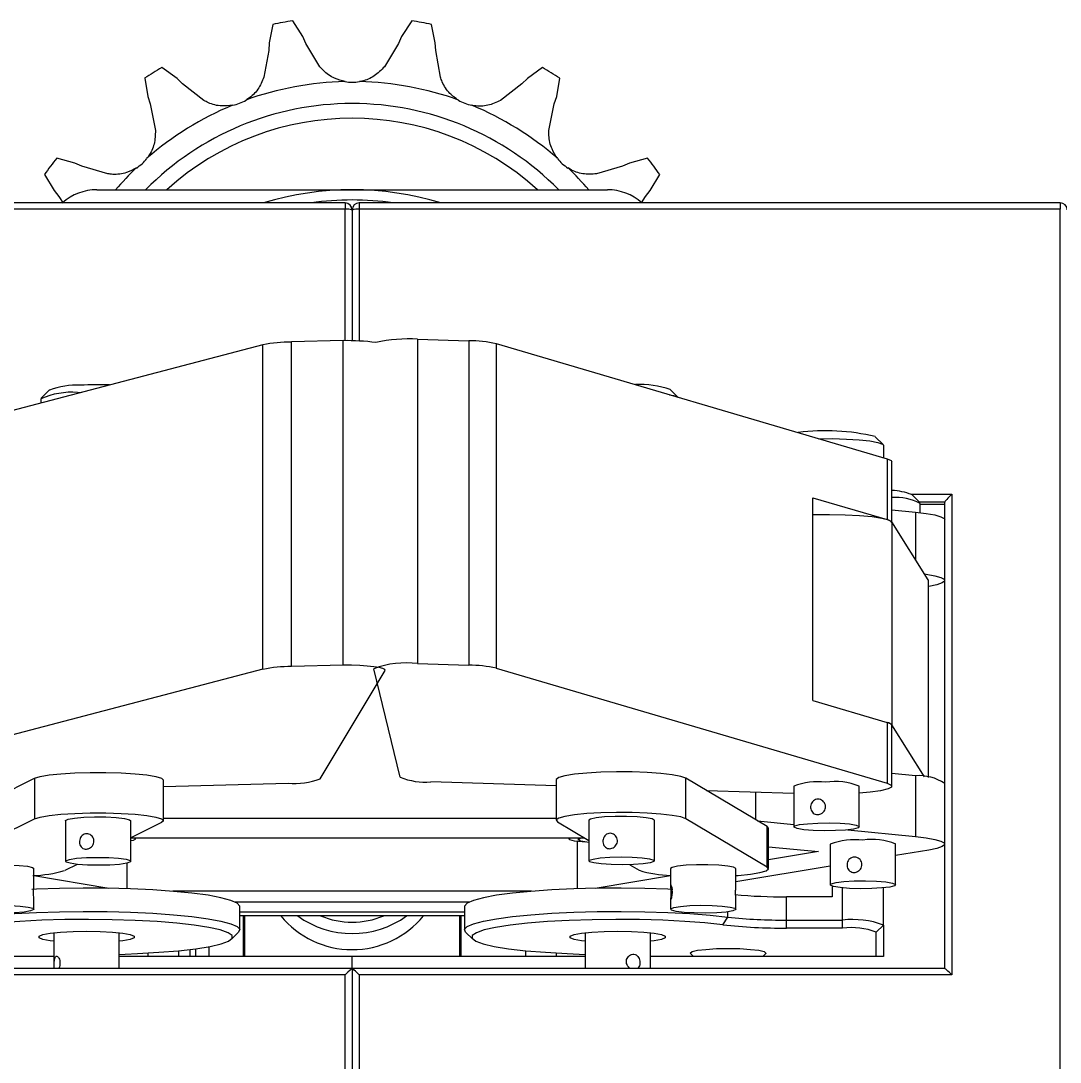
# Model space of a CAD drawing. Header units: millimetres. Extents: x -2889 to 8174, y 2447 to 8478.
# Drawn here: x 1773.61 to 1783.79, y 3487.23 to 3497.43 of the extents above; entities that cross this region are included whole.
import ezdxf

# ---------------------------------------------------------------- set-up
doc = ezdxf.new("R2010")
doc.units = ezdxf.units.MM

msp = doc.modelspace()

# ---------------------------------------------------------------- linework, layer by layer
at = {"color": 7, "linetype": 'Continuous', "lineweight": 25}
for p, q in [((1776.373, 3497.273), (1776.274, 3497.427)), ((1777.439, 3497.427), (1777.339, 3497.273)), ((1776.079, 3497.39), (1776.042, 3497.211)), ((1777.67, 3497.211), (1777.633, 3497.39)), ((1776.404, 3497.204), (1776.373, 3497.273)), ((1777.339, 3497.273), (1777.309, 3497.204)), ((1776.039, 3497.136), (1775.993, 3496.875)), ((1776.042, 3497.211), (1776.039, 3497.136)), ((1776.541, 3496.977), (1776.404, 3497.204)), ((1777.309, 3497.204), (1777.172, 3496.977)), ((1777.674, 3497.136), (1777.67, 3497.211)), ((1777.72, 3496.875), (1777.674, 3497.136)), ((1775.142, 3496.862), (1774.993, 3496.969)), ((1778.719, 3496.969), (1778.571, 3496.862)), ((1774.825, 3496.865), (1774.855, 3496.685)), ((1775.195, 3496.809), (1775.142, 3496.862)), ((1775.405, 3496.647), (1775.195, 3496.809)), ((1778.518, 3496.809), (1778.308, 3496.647)), ((1778.571, 3496.862), (1778.518, 3496.809)), ((1778.858, 3496.685), (1778.888, 3496.865)), ((1774.855, 3496.685), (1774.879, 3496.614)), ((1774.879, 3496.614), (1774.93, 3496.353)), ((1778.782, 3496.353), (1778.834, 3496.614)), ((1778.834, 3496.614), (1778.858, 3496.685)), ((1774.141, 3496.034), (1773.964, 3496.081)), ((1774.21, 3496.004), (1774.141, 3496.034)), ((1774.464, 3495.929), (1774.21, 3496.004)), ((1779.503, 3496.004), (1779.248, 3495.929)), ((1779.571, 3496.034), (1779.503, 3496.004)), ((1779.748, 3496.081), (1779.571, 3496.034)), ((1773.845, 3495.923), (1773.938, 3495.765)), ((1779.774, 3495.765), (1779.868, 3495.923)), ((1773.938, 3495.765), (1773.986, 3495.707)), ((1773.986, 3495.707), (1774.028, 3495.642)), ((1774.356, 3495.773), (1776.856, 3495.773)), ((1776.856, 3495.773), (1779.356, 3495.773)), ((1779.687, 3495.645), (1779.727, 3495.707)), ((1779.727, 3495.707), (1779.774, 3495.765)), ((1776.786, 3495.645), (1769.926, 3495.645)), ((1776.786, 3495.583), (1769.926, 3495.583)), ((1783.786, 3495.645), (1776.926, 3495.645)), ((1783.786, 3495.583), (1776.926, 3495.583)), ((1783.786, 3485.299), (1783.786, 3495.583)), ((1776.856, 3495.575), (1776.856, 3494.295)), ((1776.767, 3494.296), (1776.261, 3494.283)), ((1776.261, 3491.106), (1776.261, 3494.283)), ((1776.767, 3491.119), (1776.767, 3494.296)), ((1777.497, 3494.311), (1777.497, 3491.135)), ((1777.497, 3494.311), (1777.997, 3494.295)), ((1777.997, 3494.295), (1777.997, 3491.119)), ((1778.267, 3494.267), (1778.267, 3491.09)), ((1778.267, 3494.267), (1782.092, 3493.14)), ((1775.981, 3494.255), (1771.761, 3493.149)), ((1775.981, 3491.079), (1775.981, 3494.255)), ((1773.893, 3493.813), (1773.813, 3493.734)), ((1774.168, 3493.789), (1774.21, 3493.791)), ((1780.045, 3493.743), (1779.97, 3493.817)), ((1773.809, 3493.726), (1773.809, 3493.686)), ((1782.055, 3493.278), (1781.976, 3493.356)), ((1782.06, 3493.149), (1782.06, 3493.269)), ((1782.092, 3493.14), (1782.092, 3492.544)), ((1782.14, 3492.518), (1782.14, 3493.111)), ((1781.364, 3490.773), (1781.364, 3492.759)), ((1781.364, 3492.759), (1782.092, 3492.544)), ((1782.412, 3492.711), (1782.333, 3492.789)), ((1782.726, 3492.794), (1782.726, 3488.088)), ((1782.14, 3492.641), (1782.369, 3492.618)), ((1782.416, 3492.613), (1782.416, 3492.702)), ((1782.416, 3492.694), (1782.656, 3492.694)), ((1782.656, 3492.544), (1782.656, 3492.716)), ((1782.656, 3491.948), (1782.656, 3492.544)), ((1782.138, 3492.521), (1782.138, 3490.536)), ((1782.494, 3491.954), (1782.138, 3492.521)), ((1782.496, 3491.948), (1782.494, 3491.954)), ((1782.496, 3490.021), (1782.496, 3491.948)), ((1782.656, 3489.963), (1782.656, 3491.948)), ((1782.502, 3491.891), (1782.496, 3491.89)), ((1776.767, 3491.119), (1776.261, 3491.106)), ((1777.497, 3491.135), (1777.997, 3491.119)), ((1775.981, 3491.079), (1771.761, 3489.973)), ((1776.543, 3490.007), (1777.178, 3491.068)), ((1777.327, 3490.022), (1777.068, 3491.085)), ((1778.267, 3491.09), (1782.092, 3489.963)), ((1781.364, 3490.773), (1782.092, 3490.559)), ((1782.092, 3490.559), (1782.092, 3489.963)), ((1782.458, 3490.026), (1782.138, 3490.536)), ((1782.14, 3489.934), (1782.14, 3490.53)), ((1772.799, 3489.543), (1773.747, 3490.012)), ((1773.747, 3490.012), (1773.747, 3489.615)), ((1775.009, 3489.597), (1775.009, 3489.994)), ((1778.854, 3489.938), (1777.625, 3489.977)), ((1778.854, 3489.998), (1778.854, 3489.601)), ((1780.121, 3489.616), (1780.121, 3490.013)), ((1780.919, 3489.54), (1780.121, 3490.013)), ((1782.369, 3490.037), (1782.14, 3490.06)), ((1782.369, 3490.037), (1782.369, 3489.441)), ((1775.009, 3489.931), (1776.229, 3489.964)), ((1781.18, 3489.864), (1780.326, 3489.891)), ((1781.18, 3489.934), (1781.18, 3489.537)), ((1781.82, 3489.537), (1781.82, 3489.934)), ((1782.656, 3489.367), (1782.656, 3489.963)), ((1772.799, 3489.146), (1773.747, 3489.615)), ((1774.049, 3489.597), (1774.049, 3489.199)), ((1774.689, 3489.199), (1774.689, 3489.597)), ((1774.991, 3489.578), (1774.689, 3489.429)), ((1775.009, 3489.621), (1778.854, 3489.621)), ((1778.866, 3489.585), (1779.174, 3489.403)), ((1779.174, 3489.601), (1779.174, 3489.204)), ((1779.814, 3489.204), (1779.814, 3489.601)), ((1780.919, 3489.143), (1780.121, 3489.616)), ((1780.823, 3489.597), (1781.18, 3489.561)), ((1780.919, 3489.143), (1780.919, 3489.54)), ((1780.932, 3489.525), (1780.919, 3489.54)), ((1780.932, 3489.128), (1780.932, 3489.525)), ((1781.709, 3489.508), (1782.369, 3489.441)), ((1774.689, 3489.428), (1779.131, 3489.428)), ((1774.736, 3489.418), (1774.736, 3489.428)), ((1778.976, 3489.428), (1778.976, 3489.418)), ((1779.057, 3489.394), (1779.057, 3488.931)), ((1779.068, 3489.428), (1779.068, 3489.412)), ((1781.536, 3489.367), (1781.536, 3488.97)), ((1782.176, 3488.97), (1782.176, 3489.367)), ((1782.656, 3488.15), (1782.656, 3489.367)), ((1780.932, 3489.341), (1781.42, 3489.295)), ((1781.42, 3489.295), (1780.932, 3489.215)), ((1782.502, 3489.31), (1782.176, 3489.256)), ((1774.164, 3489.17), (1774.042, 3489.109)), ((1774.649, 3489.181), (1774.649, 3488.931)), ((1779.574, 3489.166), (1779.665, 3489.112)), ((1773.74, 3488.957), (1773.74, 3489.128)), ((1774.473, 3488.935), (1773.74, 3489.058)), ((1779.972, 3489.128), (1779.972, 3488.957)), ((1781.536, 3489.151), (1780.612, 3488.999)), ((1780.612, 3488.957), (1780.612, 3489.128)), ((1779.972, 3489.057), (1779.236, 3488.935)), ((1781.556, 3488.957), (1781.556, 3488.853)), ((1778.611, 3488.906), (1775.102, 3488.906)), ((1782.056, 3488.576), (1782.056, 3488.94)), ((1773.74, 3488.731), (1773.74, 3488.822)), ((1778.003, 3488.801), (1775.71, 3488.801)), ((1775.756, 3488.528), (1775.756, 3488.756)), ((1777.956, 3488.756), (1777.956, 3488.528)), ((1779.972, 3488.822), (1779.972, 3488.731)), ((1780.612, 3488.731), (1780.612, 3488.822)), ((1781.109, 3488.624), (1781.109, 3488.853)), ((1781.556, 3488.853), (1781.109, 3488.853)), ((1775.756, 3488.704), (1777.956, 3488.704)), ((1777.956, 3488.666), (1775.756, 3488.666)), ((1775.806, 3488.269), (1775.806, 3488.666)), ((1777.906, 3488.666), (1777.906, 3488.269)), ((1780.484, 3488.578), (1780.534, 3488.654)), ((1781.109, 3488.546), (1781.109, 3488.624)), ((1781.109, 3488.624), (1781.656, 3488.624)), ((1781.656, 3488.546), (1781.656, 3488.624)), ((1781.986, 3488.507), (1782.056, 3488.576)), ((1782.056, 3488.576), (1782.056, 3488.437)), ((1773.936, 3488.5), (1773.936, 3488.15)), ((1774.576, 3488.15), (1774.576, 3488.5)), ((1775.676, 3488.437), (1775.745, 3488.506)), ((1777.967, 3488.506), (1778.037, 3488.437)), ((1779.136, 3488.5), (1779.136, 3488.15)), ((1779.776, 3488.15), (1779.776, 3488.5)), ((1781.656, 3488.546), (1781.109, 3488.546)), ((1781.986, 3488.269), (1781.986, 3488.507)), ((1775.455, 3488.269), (1775.455, 3488.364)), ((1782.056, 3488.437), (1782.056, 3488.269)), ((1773.936, 3488.269), (1771.656, 3488.269)), ((1776.856, 3488.269), (1774.576, 3488.269)), ((1774.856, 3488.302), (1774.856, 3488.269)), ((1775.156, 3488.324), (1775.156, 3488.269)), ((1775.856, 3488.272), (1777.856, 3488.272)), ((1775.856, 3488.269), (1775.856, 3488.272)), ((1776.856, 3488.149), (1776.856, 3488.269)), ((1779.136, 3488.269), (1776.856, 3488.269)), ((1777.856, 3488.269), (1777.856, 3488.272)), ((1778.556, 3488.269), (1778.556, 3488.324)), ((1778.856, 3488.269), (1778.856, 3488.302)), ((1782.056, 3488.269), (1779.776, 3488.269)), ((1780.169, 3488.297), (1780.198, 3488.269)), ((1780.875, 3488.269), (1780.904, 3488.297)), ((1776.856, 3488.15), (1771.056, 3488.15)), ((1776.856, 3488.149), (1776.856, 3485.29)), ((1782.657, 3488.15), (1776.857, 3488.15)), ((1776.786, 3488.088), (1770.986, 3488.088)), ((1776.786, 3485.299), (1776.786, 3488.088)), ((1776.926, 3488.088), (1776.926, 3485.299)), ((1782.726, 3488.088), (1776.926, 3488.088))]:
    msp.add_line(p, q, dxfattribs=at)
at = {"color": 8, "linetype": 'Continuous', "lineweight": 25}
for p, q in [((1776.786, 3495.645), (1776.786, 3495.583)), ((1776.786, 3494.296), (1776.786, 3495.583)), ((1776.926, 3495.645), (1776.926, 3495.583)), ((1776.926, 3495.583), (1776.926, 3494.292)), ((1783.786, 3495.645), (1783.786, 3495.583)), ((1782.326, 3492.794), (1782.726, 3492.794)), ((1782.656, 3492.716), (1782.407, 3492.716)), ((1782.369, 3492.618), (1782.369, 3492.152)), ((1782.494, 3491.954), (1782.494, 3490.021)), ((1780.805, 3489.876), (1780.805, 3489.608)), ((1781.656, 3488.624), (1781.656, 3488.94)), ((1775.794, 3488.269), (1775.794, 3488.666)), ((1777.919, 3488.666), (1777.919, 3488.269)), ((1780.534, 3488.654), (1780.534, 3488.705)), ((1775.326, 3488.269), (1775.326, 3488.344)), ((1775.455, 3488.269), (1775.455, 3488.364)), ((1775.271, 3488.269), (1775.271, 3488.337))]:
    msp.add_line(p, q, dxfattribs=at)
at = {"color": 7, "linetype": 'Continuous', "lineweight": 25, "flags": 128}
for points in [[(1779.962, 3493.767), (1780.002, 3493.758), (1780.043, 3493.744)], [(1781.425, 3493.336), (1781.558, 3493.337), (1781.695, 3493.333), (1781.819, 3493.325), (1781.924, 3493.314), (1782.001, 3493.3), (1782.047, 3493.284), (1782.06, 3493.269)], [(1782.092, 3493.14), (1782.133, 3493.122), (1782.14, 3493.111)], [(1782.138, 3492.521), (1782.108, 3492.539), (1782.042, 3492.556), (1781.945, 3492.57), (1781.822, 3492.582), (1781.681, 3492.589), (1781.528, 3492.592), (1781.375, 3492.591), (1781.364, 3492.591)], [(1782.14, 3492.515), (1782.133, 3492.526), (1782.092, 3492.544)], [(1782.369, 3492.618), (1782.475, 3492.605), (1782.559, 3492.59), (1782.618, 3492.573), (1782.65, 3492.555), (1782.656, 3492.544)], [(1782.458, 3492.012), (1782.475, 3492.009), (1782.559, 3491.994), (1782.618, 3491.977), (1782.65, 3491.96), (1782.654, 3491.942), (1782.63, 3491.924), (1782.579, 3491.907), (1782.502, 3491.891)], [(1777.178, 3491.068), (1777.175, 3491.078), (1777.155, 3491.087), (1777.119, 3491.096), (1777.067, 3491.104), (1777.004, 3491.111), (1776.93, 3491.116), (1776.85, 3491.118), (1776.767, 3491.119)], [(1782.14, 3490.53), (1782.133, 3490.541), (1782.092, 3490.559)], [(1782.138, 3490.536), (1782.108, 3490.554), (1782.092, 3490.559)], [(1773.747, 3490.012), (1773.802, 3490.029), (1773.889, 3490.045), (1774.005, 3490.057), (1774.141, 3490.066), (1774.291, 3490.07), (1774.445, 3490.07), (1774.595, 3490.066), (1774.732, 3490.057), (1774.847, 3490.045), (1774.935, 3490.03), (1774.99, 3490.012), (1775.009, 3489.994), (1775.009, 3489.994)], [(1780.121, 3490.013), (1780.072, 3490.031), (1779.989, 3490.047), (1779.878, 3490.059), (1779.745, 3490.069), (1779.596, 3490.074), (1779.442, 3490.075), (1779.291, 3490.071), (1779.152, 3490.063), (1779.032, 3490.051), (1778.939, 3490.036), (1778.879, 3490.019), (1778.854, 3490.001), (1778.854, 3489.998)], [(1782.092, 3489.963), (1782.133, 3489.945), (1782.136, 3489.926), (1782.101, 3489.908), (1782.029, 3489.891), (1781.925, 3489.876), (1781.82, 3489.867)], [(1773.747, 3489.615), (1773.802, 3489.632), (1773.889, 3489.648), (1774.005, 3489.66), (1774.141, 3489.669), (1774.291, 3489.673), (1774.445, 3489.673), (1774.595, 3489.669), (1774.732, 3489.66), (1774.847, 3489.648), (1774.935, 3489.633), (1774.99, 3489.615), (1775.009, 3489.597), (1774.991, 3489.578)], [(1780.121, 3489.616), (1780.072, 3489.634), (1779.989, 3489.649), (1779.878, 3489.662), (1779.745, 3489.672), (1779.596, 3489.677), (1779.442, 3489.678), (1779.291, 3489.674), (1779.152, 3489.666), (1779.032, 3489.654), (1778.939, 3489.639), (1778.879, 3489.622), (1778.854, 3489.604), (1778.866, 3489.585)], [(1774.049, 3489.597), (1774.05, 3489.599), (1774.076, 3489.612), (1774.138, 3489.623), (1774.228, 3489.631), (1774.334, 3489.635), (1774.445, 3489.634), (1774.547, 3489.629), (1774.627, 3489.619), (1774.676, 3489.607), (1774.689, 3489.597)], [(1779.814, 3489.601), (1779.813, 3489.602), (1779.791, 3489.615), (1779.733, 3489.626), (1779.646, 3489.635), (1779.541, 3489.639), (1779.43, 3489.638), (1779.326, 3489.634), (1779.243, 3489.625), (1779.19, 3489.613), (1779.174, 3489.601)], [(1781.586, 3489.5), (1781.475, 3489.498), (1781.367, 3489.502), (1781.276, 3489.509), (1781.211, 3489.52), (1781.181, 3489.533), (1781.19, 3489.547), (1781.236, 3489.559), (1781.313, 3489.568), (1781.414, 3489.574), (1781.524, 3489.575), (1781.632, 3489.572), (1781.723, 3489.565), (1781.788, 3489.554), (1781.818, 3489.541), (1781.809, 3489.527), (1781.764, 3489.515), (1781.686, 3489.506), (1781.586, 3489.5)], [(1774.723, 3489.428), (1774.736, 3489.416), (1774.712, 3489.404), (1774.689, 3489.399)], [(1779.143, 3489.387), (1779.109, 3489.389), (1779.033, 3489.398), (1778.987, 3489.409), (1778.977, 3489.421), (1778.99, 3489.428)], [(1779.174, 3489.383), (1779.154, 3489.386), (1779.094, 3489.397), (1779.069, 3489.41), (1779.083, 3489.423), (1779.099, 3489.428)], [(1782.369, 3489.441), (1782.475, 3489.428), (1782.559, 3489.413), (1782.618, 3489.396), (1782.65, 3489.379), (1782.654, 3489.361), (1782.63, 3489.343), (1782.579, 3489.326), (1782.502, 3489.31)], [(1773.1, 3489.128), (1773.101, 3489.13), (1773.127, 3489.143), (1773.189, 3489.154), (1773.279, 3489.162), (1773.385, 3489.166), (1773.496, 3489.165), (1773.598, 3489.16), (1773.678, 3489.151), (1773.727, 3489.139), (1773.74, 3489.128)], [(1774.254, 3489.236), (1774.363, 3489.238), (1774.473, 3489.236), (1774.57, 3489.23), (1774.643, 3489.219), (1774.683, 3489.207), (1774.685, 3489.194), (1774.649, 3489.181), (1774.579, 3489.17), (1774.484, 3489.163), (1774.375, 3489.161), (1774.265, 3489.163), (1774.168, 3489.169), (1774.095, 3489.18), (1774.055, 3489.192), (1774.053, 3489.205), (1774.089, 3489.218), (1774.159, 3489.229), (1774.254, 3489.236)], [(1779.379, 3489.24), (1779.488, 3489.242), (1779.597, 3489.24), (1779.695, 3489.234), (1779.768, 3489.223), (1779.808, 3489.211), (1779.81, 3489.198), (1779.774, 3489.185), (1779.704, 3489.174), (1779.609, 3489.168), (1779.5, 3489.165), (1779.39, 3489.167), (1779.293, 3489.174), (1779.22, 3489.184), (1779.18, 3489.196), (1779.177, 3489.21), (1779.214, 3489.222), (1779.283, 3489.233), (1779.379, 3489.24)], [(1780.612, 3489.128), (1780.612, 3489.129), (1780.59, 3489.142), (1780.532, 3489.153), (1780.445, 3489.162), (1780.339, 3489.166), (1780.228, 3489.166), (1780.125, 3489.161), (1780.042, 3489.152), (1779.989, 3489.14), (1779.972, 3489.128)], [(1780.612, 3489.061), (1780.634, 3489.062), (1780.754, 3489.074), (1780.846, 3489.089), (1780.907, 3489.106), (1780.932, 3489.125), (1780.919, 3489.143)], [(1781.942, 3488.933), (1781.831, 3488.931), (1781.724, 3488.935), (1781.632, 3488.942), (1781.568, 3488.953), (1781.538, 3488.966), (1781.546, 3488.98), (1781.592, 3488.992), (1781.67, 3489.001), (1781.771, 3489.007), (1781.881, 3489.008), (1781.989, 3489.005), (1782.08, 3488.998), (1782.145, 3488.987), (1782.175, 3488.974), (1782.166, 3488.96), (1782.12, 3488.948), (1782.042, 3488.939), (1781.942, 3488.933)], [(1775.756, 3488.756), (1775.755, 3488.762), (1775.73, 3488.79), (1775.668, 3488.817), (1775.572, 3488.843), (1775.445, 3488.867), (1775.288, 3488.888), (1775.106, 3488.905), (1774.904, 3488.919), (1774.686, 3488.93), (1774.457, 3488.936), (1774.224, 3488.937), (1773.991, 3488.934), (1773.765, 3488.927), (1773.721, 3488.925)], [(1779.995, 3488.925), (1779.947, 3488.927), (1779.721, 3488.934), (1779.489, 3488.937), (1779.255, 3488.936), (1779.027, 3488.93), (1778.809, 3488.919), (1778.606, 3488.905), (1778.425, 3488.888), (1778.268, 3488.867), (1778.14, 3488.843), (1778.044, 3488.817), (1777.983, 3488.79), (1777.957, 3488.762), (1777.956, 3488.756)], [(1773.739, 3488.727), (1773.709, 3488.714), (1773.644, 3488.703), (1773.552, 3488.695), (1773.444, 3488.692), (1773.333, 3488.694), (1773.233, 3488.699), (1773.156, 3488.709), (1773.11, 3488.721), (1773.102, 3488.735), (1773.132, 3488.747), (1773.197, 3488.758), (1773.289, 3488.766), (1773.396, 3488.769), (1773.507, 3488.768), (1773.607, 3488.762), (1773.685, 3488.752), (1773.73, 3488.74), (1773.739, 3488.727)], [(1780.611, 3488.727), (1780.581, 3488.714), (1780.516, 3488.703), (1780.424, 3488.695), (1780.316, 3488.692), (1780.205, 3488.694), (1780.105, 3488.699), (1780.028, 3488.709), (1779.982, 3488.721), (1779.974, 3488.735), (1780.004, 3488.747), (1780.069, 3488.758), (1780.161, 3488.766), (1780.268, 3488.769), (1780.379, 3488.768), (1780.479, 3488.762), (1780.557, 3488.752), (1780.602, 3488.74), (1780.611, 3488.727)], [(1773.179, 3488.654), (1773.354, 3488.672), (1773.551, 3488.688), (1773.765, 3488.699), (1773.991, 3488.706), (1774.224, 3488.709), (1774.457, 3488.707), (1774.686, 3488.701), (1774.904, 3488.691), (1775.106, 3488.677), (1775.288, 3488.659), (1775.445, 3488.638), (1775.572, 3488.615), (1775.668, 3488.589), (1775.73, 3488.562), (1775.755, 3488.534), (1775.745, 3488.506)], [(1777.967, 3488.506), (1777.957, 3488.534), (1777.983, 3488.562), (1778.044, 3488.589), (1778.14, 3488.615), (1778.268, 3488.638), (1778.425, 3488.659), (1778.606, 3488.677), (1778.809, 3488.691), (1779.027, 3488.701), (1779.255, 3488.707), (1779.489, 3488.709), (1779.721, 3488.706), (1779.947, 3488.699), (1780.162, 3488.688), (1780.359, 3488.672), (1780.534, 3488.654)], [(1774.754, 3488.297), (1774.965, 3488.309), (1775.157, 3488.324), (1775.325, 3488.344), (1775.465, 3488.366), (1775.573, 3488.391), (1775.646, 3488.418), (1775.682, 3488.446), (1775.681, 3488.474), (1775.641, 3488.501), (1775.565, 3488.528), (1775.454, 3488.553), (1775.311, 3488.575), (1775.14, 3488.594), (1774.946, 3488.61), (1774.733, 3488.621), (1774.508, 3488.628), (1774.276, 3488.631), (1774.044, 3488.629), (1773.817, 3488.623), (1773.602, 3488.612), (1773.404, 3488.597), (1773.229, 3488.578)], [(1780.484, 3488.578), (1780.308, 3488.597), (1780.111, 3488.612), (1779.896, 3488.623), (1779.669, 3488.629), (1779.436, 3488.631), (1779.204, 3488.628), (1778.979, 3488.621), (1778.767, 3488.61), (1778.572, 3488.594), (1778.402, 3488.575), (1778.259, 3488.553), (1778.148, 3488.528), (1778.072, 3488.501), (1778.032, 3488.474), (1778.03, 3488.446), (1778.066, 3488.418), (1778.139, 3488.391), (1778.247, 3488.366), (1778.387, 3488.344), (1778.556, 3488.324), (1778.748, 3488.309), (1778.959, 3488.297)], [(1773.936, 3488.417), (1773.901, 3488.421), (1773.829, 3488.435), (1773.791, 3488.45), (1773.791, 3488.466), (1773.829, 3488.482), (1773.901, 3488.496), (1774.002, 3488.506), (1774.124, 3488.513), (1774.256, 3488.515), (1774.389, 3488.513), (1774.51, 3488.506), (1774.611, 3488.496), (1774.684, 3488.482), (1774.721, 3488.466), (1774.721, 3488.45), (1774.684, 3488.435), (1774.611, 3488.421), (1774.576, 3488.417)], [(1779.136, 3488.417), (1779.101, 3488.421), (1779.029, 3488.435), (1778.991, 3488.45), (1778.991, 3488.466), (1779.029, 3488.482), (1779.101, 3488.496), (1779.202, 3488.506), (1779.324, 3488.513), (1779.456, 3488.515), (1779.589, 3488.513), (1779.71, 3488.506), (1779.811, 3488.496), (1779.884, 3488.482), (1779.921, 3488.466), (1779.921, 3488.45), (1779.884, 3488.435), (1779.811, 3488.421), (1779.776, 3488.417)], [(1780.169, 3488.297), (1780.166, 3488.302), (1780.184, 3488.316), (1780.237, 3488.329), (1780.319, 3488.338), (1780.422, 3488.345), (1780.536, 3488.347), (1780.651, 3488.345), (1780.754, 3488.338), (1780.836, 3488.329), (1780.888, 3488.316), (1780.906, 3488.302), (1780.904, 3488.297)], [(1774.576, 3488.286), (1774.634, 3488.29), (1774.754, 3488.297)], [(1778.959, 3488.297), (1779.079, 3488.29), (1779.136, 3488.286)], [(1780.577, 3488.269), (1780.536, 3488.269), (1780.495, 3488.269)]]:
    msp.add_lwpolyline(points, dxfattribs=at)
at = {"color": 7, "linetype": 'Continuous', "lineweight": 25}
for centre, radius, start, end in [((1776.856, 3493.773), 3.7, 99.055, 102.1215), ((1776.856, 3493.773), 3.7, 77.8785, 80.945), ((1776.856, 3493.773), 3.7, 120.2314, 123.298), ((1776.856, 3493.773), 3.7, 56.702, 59.7686), ((1776.856, 3493.773), 3.06, 91.3159, 109.8606), ((1776.856, 3497.228), 0.403, 259.9584, 280.0416), ((1776.856, 3493.773), 3.06, 70.1394, 88.6841), ((1775.608, 3496.995), 0.403, 281.1348, 301.2181), ((1778.105, 3496.995), 0.403, 238.7819, 258.8652), ((1776.856, 3493.773), 3.06, 112.4923, 131.0371), ((1776.856, 3493.773), 3.06, 48.9629, 67.5077), ((1776.856, 3493.773), 2.7, 47.7946, 132.2054), ((1776.856, 3493.773), 3.7, 141.4079, 144.4744), ((1774.528, 3496.326), 0.403, 302.3113, 322.3946), ((1779.184, 3496.326), 0.403, 217.6054, 237.6887), ((1776.856, 3493.773), 3.7, 35.5256, 38.5921), ((1774.356, 3495.273), 0.5, 90, 131.9066), ((1776.856, 3492.773), 3, 73.2105, 106.7895), ((1779.356, 3495.273), 0.5, 48.0934, 90), ((1776.856, 3492.773), 2.9, 82.0484, 97.9516), ((1776.787, 3495.574), 0.0697, 0.2108, 90.2093), ((1776.804, 3495.432), 0.152, 69.7426, 96.4989), ((1776.926, 3495.575), 0.07, 90, 180), ((1776.909, 3495.432), 0.152, 83.5011, 110.2574), ((1783.786, 3495.575), 0.07, 0, 90), ((1776.261, 3492.847), 1.435, 89.9729, 101.2165), ((1776.802, 3492.001), 2.295, 82.8372, 90.8825), ((1777.424, 3492.663), 1.65, 87.468, 101.7623), ((1777.997, 3493.011), 1.284, 77.8352, 89.9693), ((1774.164, 3493.065), 0.795, 87.6505, 109.9368), ((1774.37, 3490.001), 3.863, 88.3525, 92.5697), ((1779.679, 3492.996), 0.871, 70.5035, 93.2814), ((1774.107, 3493.082), 0.709, 85.1022, 114.8395), ((1781.49, 3491.334), 2.08, 76.4878, 97.408), ((1782.126, 3492.273), 0.556, 68.1714, 88.5939), ((1782.175, 3492.243), 0.519, 62.2881, 93.9255), ((1776.261, 3489.671), 1.435, 89.9729, 101.2165), ((1777.382, 3490.247), 0.895, 82.6225, 110.5509), ((1777.997, 3489.835), 1.284, 77.8352, 89.9693), ((1776.284, 3490.721), 0.759, 265.8819, 289.9662), ((1777.569, 3490.616), 0.641, 247.768, 274.9637), ((1781.411, 3489.337), 0.641, 82.9486, 111.2156), ((1781.587, 3489.372), 0.609, 67.5052, 99.1305), ((1782.403, 3489.574), 0.464, 56.9093, 94.1382), ((1781.775, 3488.733), 0.677, 83.1136, 110.6449), ((1781.95, 3488.84), 0.574, 66.8028, 99.4387), ((1773.697, 3490.281), 1.221, 271.5143, 286.4077), ((1779.994, 3490.132), 1.071, 252.1332, 268.8454), ((1781.08, 3494.081), 5.229, 264.7528, 270.3132), ((1776.856, 3489.239), 0.904, 219.3713, 320.6287), ((1776.856, 3489.397), 0.905, 233.9409, 306.0591), ((1781.072, 3493.556), 4.932, 263.7292, 270.4188), ((1781.069, 3493.909), 5.363, 263.7292, 270.4188), ((1781.755, 3487.759), 0.871, 69.7426, 96.4989), ((1781.738, 3487.833), 0.718, 69.7426, 96.4989)]:
    msp.add_arc(centre, radius, start, end, dxfattribs=at)
at = {"color": 8, "linetype": 'Continuous', "lineweight": 25}
for centre, radius, start, end in [((1776.856, 3493.773), 2.844, 44.6888, 135.3112), ((1776.856, 3493.773), 3.06, 133.6688, 139.1834), ((1776.856, 3493.773), 3.06, 40.8166, 46.3312), ((1776.856, 3489.409), 0.805, 247.3708, 292.6292)]:
    msp.add_arc(centre, radius, start, end, dxfattribs=at)
at = {"color": 7, "linetype": 'Continuous', "lineweight": 25}
for centre, major_axis, start_param, end_param in [((1782.726, 3492.785), (0.0699, 0.0699), 1.510326, 3.081122), ((1776.786, 3488.08), (0.0699, 0.0699), 6.222715, 7.793511), ((1776.926, 3488.08), (-0.0699, 0.0699), 4.772859, 6.343656), ((1782.726, 3488.08), (-0.0699, 0.0699), 4.772859, 6.343656)]:
    msp.add_ellipse(centre, major_axis=major_axis, ratio=0.060544, start_param=start_param, end_param=end_param, dxfattribs=at)
for points, knots in [([(1776.786, 3496.832), (1776.752, 3496.841), (1776.673, 3496.861), (1776.592, 3496.919), (1776.552, 3496.965), (1776.541, 3496.977)], [0, 0, 0, 0, 0.36574, 0.831173, 1, 1, 1, 1]), ([(1777.172, 3496.977), (1777.14, 3496.945), (1777.078, 3496.881), (1776.986, 3496.843), (1776.934, 3496.833), (1776.927, 3496.832)], [0, 0, 0, 0, 0.4594248, 0.9186597, 1, 1, 1, 1]), ([(1775.993, 3496.875), (1775.975, 3496.834), (1775.94, 3496.751), (1775.868, 3496.683), (1775.823, 3496.655), (1775.817, 3496.65)], [0, 0, 0, 0, 0.459441, 0.918676, 1, 1, 1, 1]), ([(1777.896, 3496.65), (1777.867, 3496.671), (1777.801, 3496.718), (1777.746, 3496.802), (1777.725, 3496.86), (1777.72, 3496.875)], [0, 0, 0, 0, 0.3657486, 0.8311813, 1, 1, 1, 1]), ([(1775.686, 3496.6), (1775.65, 3496.596), (1775.57, 3496.586), (1775.473, 3496.611), (1775.419, 3496.639), (1775.405, 3496.647)], [0, 0, 0, 0, 0.365757, 0.831189, 1, 1, 1, 1]), ([(1778.308, 3496.647), (1778.267, 3496.628), (1778.186, 3496.591), (1778.086, 3496.589), (1778.035, 3496.598), (1778.027, 3496.6)], [0, 0, 0, 0, 0.459433, 0.918668, 1, 1, 1, 1]), ([(1774.93, 3496.353), (1774.929, 3496.309), (1774.926, 3496.219), (1774.883, 3496.129), (1774.852, 3496.087), (1774.847, 3496.081)], [0, 0, 0, 0, 0.4594441, 0.9186795, 1, 1, 1, 1]), ([(1778.865, 3496.081), (1778.846, 3496.11), (1778.802, 3496.178), (1778.78, 3496.276), (1778.782, 3496.337), (1778.782, 3496.353)], [0, 0, 0, 0, 0.365759, 0.831192, 1, 1, 1, 1]), ([(1774.744, 3495.986), (1774.712, 3495.969), (1774.641, 3495.932), (1774.541, 3495.919), (1774.48, 3495.927), (1774.464, 3495.929)], [0, 0, 0, 0, 0.36576, 0.831193, 1, 1, 1, 1]), ([(1779.248, 3495.929), (1779.204, 3495.926), (1779.114, 3495.92), (1779.02, 3495.955), (1778.976, 3495.982), (1778.969, 3495.986)], [0, 0, 0, 0, 0.459443, 0.918679, 1, 1, 1, 1]), ([(1781.414, 3489.658), (1781.405, 3489.658), (1781.389, 3489.659), (1781.368, 3489.671), (1781.353, 3489.688), (1781.343, 3489.712), (1781.342, 3489.737), (1781.348, 3489.762), (1781.361, 3489.784), (1781.38, 3489.8), (1781.403, 3489.809), (1781.428, 3489.809), (1781.452, 3489.8), (1781.472, 3489.784), (1781.485, 3489.762), (1781.491, 3489.737), (1781.487, 3489.712), (1781.476, 3489.689), (1781.457, 3489.671), (1781.435, 3489.66), (1781.42, 3489.658), (1781.414, 3489.658)], [0, 0, 0, 0, 0.0526742, 0.1053146, 0.1588406, 0.2130621, 0.2662883, 0.3183691, 0.3709421, 0.424859, 0.4789152, 0.5317133, 0.5838267, 0.6368008, 0.6909314, 0.7447238, 0.797129, 0.849294, 0.9027002, 0.9569286, 1, 1, 1, 1]), ([(1774.254, 3489.319), (1774.246, 3489.319), (1774.231, 3489.32), (1774.211, 3489.331), (1774.196, 3489.349), (1774.187, 3489.372), (1774.186, 3489.398), (1774.191, 3489.423), (1774.204, 3489.444), (1774.222, 3489.461), (1774.244, 3489.47), (1774.268, 3489.47), (1774.291, 3489.462), (1774.311, 3489.446), (1774.324, 3489.425), (1774.33, 3489.399), (1774.326, 3489.374), (1774.315, 3489.351), (1774.297, 3489.333), (1774.275, 3489.322), (1774.261, 3489.32), (1774.254, 3489.319)], [0, 0, 0, 0, 0.052674, 0.105315, 0.158841, 0.213062, 0.266288, 0.318369, 0.370942, 0.424859, 0.478915, 0.531713, 0.583827, 0.636801, 0.690931, 0.744724, 0.797129, 0.849294, 0.9027, 0.956929, 1, 1, 1, 1]), ([(1779.379, 3489.323), (1779.371, 3489.323), (1779.355, 3489.324), (1779.335, 3489.336), (1779.32, 3489.353), (1779.311, 3489.376), (1779.31, 3489.402), (1779.316, 3489.427), (1779.328, 3489.449), (1779.346, 3489.465), (1779.369, 3489.474), (1779.393, 3489.474), (1779.416, 3489.466), (1779.435, 3489.45), (1779.449, 3489.429), (1779.454, 3489.403), (1779.451, 3489.378), (1779.439, 3489.355), (1779.421, 3489.337), (1779.4, 3489.326), (1779.385, 3489.324), (1779.379, 3489.323)], [0, 0, 0, 0, 0.052674, 0.105315, 0.158841, 0.213062, 0.266288, 0.318369, 0.370942, 0.424859, 0.478915, 0.531713, 0.583827, 0.636801, 0.690931, 0.744724, 0.797129, 0.849294, 0.9027, 0.956929, 1, 1, 1, 1]), ([(1781.771, 3489.091), (1781.762, 3489.091), (1781.746, 3489.092), (1781.725, 3489.104), (1781.71, 3489.121), (1781.7, 3489.145), (1781.699, 3489.17), (1781.705, 3489.195), (1781.718, 3489.217), (1781.737, 3489.233), (1781.76, 3489.242), (1781.785, 3489.242), (1781.809, 3489.233), (1781.829, 3489.217), (1781.842, 3489.195), (1781.848, 3489.17), (1781.844, 3489.145), (1781.833, 3489.122), (1781.814, 3489.104), (1781.792, 3489.093), (1781.777, 3489.091), (1781.771, 3489.091)], [0, 0, 0, 0, 0.052674, 0.105315, 0.158841, 0.213062, 0.266288, 0.318369, 0.370942, 0.424859, 0.478915, 0.531713, 0.583827, 0.636801, 0.690931, 0.744724, 0.797129, 0.849294, 0.9027, 0.956929, 1, 1, 1, 1]), ([(1773.74, 3488.822), (1773.74, 3488.825), (1773.74, 3488.833), (1773.739, 3488.852), (1773.737, 3488.877), (1773.737, 3488.903), (1773.738, 3488.926), (1773.739, 3488.945), (1773.741, 3488.956), (1773.74, 3488.957), (1773.74, 3488.957)], [0, 0, 0, 0, 0.097978, 0.246396, 0.396744, 0.544331, 0.688742, 0.834519, 0.984021, 1, 1, 1, 1]), ([(1779.974, 3488.818), (1779.973, 3488.818), (1779.972, 3488.817), (1779.972, 3488.827), (1779.974, 3488.844), (1779.975, 3488.866), (1779.976, 3488.892), (1779.975, 3488.917), (1779.973, 3488.94), (1779.972, 3488.958), (1779.973, 3488.968), (1779.975, 3488.971), (1779.98, 3488.964), (1779.985, 3488.95), (1779.989, 3488.93), (1779.991, 3488.905), (1779.99, 3488.88), (1779.986, 3488.856), (1779.981, 3488.836), (1779.977, 3488.822), (1779.975, 3488.819), (1779.974, 3488.818)], [0, 0, 0, 0, 0.052674, 0.105315, 0.158841, 0.213062, 0.266288, 0.318369, 0.370942, 0.424859, 0.478915, 0.531713, 0.583827, 0.636801, 0.690931, 0.744724, 0.797129, 0.849294, 0.9027, 0.956929, 1, 1, 1, 1]), ([(1780.612, 3488.822), (1780.612, 3488.825), (1780.612, 3488.833), (1780.611, 3488.852), (1780.609, 3488.877), (1780.609, 3488.903), (1780.61, 3488.926), (1780.611, 3488.945), (1780.613, 3488.956), (1780.612, 3488.957), (1780.612, 3488.957)], [0, 0, 0, 0, 0.097978, 0.246396, 0.396744, 0.544331, 0.688742, 0.834519, 0.984021, 1, 1, 1, 1]), ([(1773.941, 3488.15), (1773.941, 3488.156), (1773.939, 3488.169), (1773.939, 3488.194), (1773.94, 3488.219), (1773.943, 3488.241), (1773.948, 3488.259), (1773.955, 3488.27), (1773.965, 3488.272), (1773.976, 3488.265), (1773.986, 3488.251), (1773.994, 3488.231), (1773.997, 3488.206), (1773.995, 3488.18), (1773.99, 3488.161), (1773.985, 3488.152), (1773.984, 3488.15)], [0, 0, 0, 0, 0.065137, 0.140938, 0.215107, 0.289977, 0.366761, 0.443743, 0.518934, 0.593149, 0.668591, 0.745679, 0.822286, 0.896917, 0.971206, 1, 1, 1, 1]), ([(1779.58, 3488.15), (1779.576, 3488.152), (1779.565, 3488.158), (1779.551, 3488.176), (1779.541, 3488.2), (1779.539, 3488.225), (1779.546, 3488.25), (1779.56, 3488.27), (1779.58, 3488.285), (1779.602, 3488.291), (1779.625, 3488.289), (1779.645, 3488.278), (1779.66, 3488.26), (1779.671, 3488.237), (1779.674, 3488.211), (1779.672, 3488.187), (1779.664, 3488.165), (1779.653, 3488.155), (1779.648, 3488.15)], [0, 0, 0, 0, 0.035614, 0.100437, 0.166102, 0.230563, 0.293636, 0.357305, 0.422601, 0.488067, 0.552009, 0.615121, 0.679276, 0.744832, 0.809977, 0.873443, 0.936618, 1, 1, 1, 1])]:
    msp.add_open_spline(points, degree=3, knots=knots, dxfattribs=at)

doc.saveas('drawing.dxf')
